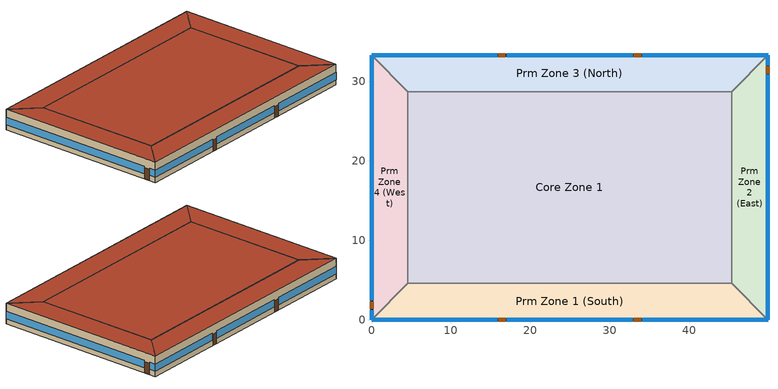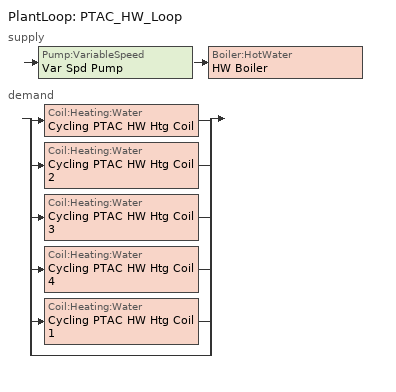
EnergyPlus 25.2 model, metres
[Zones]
Core Zone 1
 floor ground (Slab-on-grade Type 1): 45.32,28.71 45.32,4.57 4.57,4.57 4.57,28.71 z0
 wall to Prm Zone 2 (East) (Interior Wall): 45.32,4.57 45.32,28.71 z0:3.96
 wall to Prm Zone 3 (North) (Interior Wall): 45.32,28.71 4.57,28.71 z0:3.96
 wall to Prm Zone 1 (South) (Interior Wall): 4.57,4.57 45.32,4.57 z0:3.96
 wall to Prm Zone 4 (West) (Interior Wall): 4.57,28.71 4.57,4.57 z0:3.96
 roof outside (Roof Type 1): 45.32,4.57 45.32,28.71 4.57,28.71 4.57,4.57 z3.96
Prm Zone 1 (South)
 floor ground (Slab-on-grade Type 1): 45.32,4.57 49.9,0 0,0 4.57,4.57 z0
 wall outside (Exterior Wall Type 1): 0,0 49.9,0 z0:3.96
 wall to Prm Zone 2 (East) (Interior Wall): 49.9,0 45.32,4.57 z0:3.96
 wall to Prm Zone 4 (West) (Interior Wall): 4.57,4.57 0,0 z0:3.96
 window (Vertical Fenestration Type 1): 34.09,0 49.91,0 / 0,0 15.82,0 / 17.04,0 32.87,0 z1:2.4
 door (Swinging Door): 33.01,0 33.93,0 / 15.98,0 16.9,0 z0:2.13
 roof outside (Roof Type 1): 49.9,0 45.32,4.57 4.57,4.57 0,0 z3.96
Prm Zone 2 (East)
 floor ground (Slab-on-grade Type 1): 49.9,33.28 49.9,0 45.32,4.57 45.32,28.71 z0
 wall outside (Exterior Wall Type 2): 49.9,0 49.9,33.28 z0:3.96
 wall to Prm Zone 3 (North) (Interior Wall): 49.9,33.28 45.32,28.71 z0:3.96
 window (Vertical Fenestration Type 1): 49.9,0 49.9,30.84 / 49.9,32.05 49.9,33.27 z1:2.4
 door (Swinging Door): 49.9,30.99 49.9,31.9 z0:2.13
 roof outside (Roof Type 1): 49.9,0 49.9,33.28 45.32,28.71 45.32,4.57 z3.96
Prm Zone 3 (North)
 floor ground (Slab-on-grade Type 2): 49.9,33.28 45.32,28.71 4.57,28.71 0,33.28 z0
 wall outside (Exterior Wall Type 3): 49.9,33.28 0,33.28 z0:3.96
 wall to Prm Zone 4 (West) (Interior Wall): 0,33.28 4.57,28.71 z0:3.96
 window (Vertical Fenestration Type 1): 49.91,33.28 34.09,33.28 / 32.87,33.28 17.04,33.28 / 15.82,33.28 0,33.28 z1:2.4
 door (Swinging Door): 33.94,33.28 33.03,33.28 / 16.84,33.28 15.93,33.28 z0:2.13
 roof outside (Roof Type 2): 45.32,28.71 49.9,33.28 0,33.28 4.57,28.71 z3.96
Prm Zone 4 (West)
 floor ground (Slab-on-grade Type 2): 0,33.28 4.57,28.71 4.57,4.57 0,0 z0
 wall outside (Exterior Wall Type 3): 0,33.28 0,0 z0:3.96
 window (Vertical Fenestration Type 1): 0,33.27 0,2.44 / 0,1.22 0,0 z1:2.4
 door (Swinging Door): 0,2.28 0,1.37 z0:2.13
 roof outside (Roof Type 3): 0,0 4.57,4.57 4.57,28.71 0,33.28 z3.96
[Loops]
PlantLoop 'PTAC_HW_Loop'
 supply: Pump:VariableSpeed 'Var Spd Pump' > Boiler:HotWater 'HW Boiler'
 demand: split
  | Coil:Heating:Water 'Cycling PTAC HW Htg Coil'
  | Coil:Heating:Water 'Cycling PTAC HW Htg Coil 2'
  | Coil:Heating:Water 'Cycling PTAC HW Htg Coil 3'
  | Coil:Heating:Water 'Cycling PTAC HW Htg Coil 4'
  | Coil:Heating:Water 'Cycling PTAC HW Htg Coil 1'
  | bypass
[Building]
Model for 229 Test Cases: North Axis {deg}=0; Terrain=City; Loads Convergence Tolerance Value {W}=0.04; Temperature Convergence Tolerance Value {deltaC}=0.2; Solar Distribution=FullInteriorAndExterior; Maximum Number of Warmup Days=25; Minimum Number of Warmup Days=6
[Site:Location]
Denver Intl AP: Latitude {deg}=39.833; Longitude {deg}=-104.65; Time Zone {hr}=-7; Elevation {m}=1650
[Site:GroundTemperature:BuildingSurface]
10, 10, 10, 10, 10, 10, 10, 10, 10, 10, 10, 10
[SizingPeriod:DesignDay] Day of Month=21; Dry-Bulb Temperature Range Modifier Type=DefaultMultipliers; Barometric Pressure {Pa}=83009; Rain Indicator=No; Snow Indicator=No; Daylight Saving Time Indicator=No; Begin Environment Reset Mode=FullResetAtBeginEnvironment
Name | Month | Day Type | Maximum Dry-Bulb Temperature {C} | Daily Dry-Bulb Temperature Range {deltaC} | Humidity Condition Type | Wetbulb or DewPoint at Maximum Dry-Bulb {C} | Wind Speed {m/s} | Wind Direction {deg} | Solar Model Indicator | Enthalpy at Maximum Dry-Bulb {J/kg} | Sky Clearness
Denver.Intl.AP Ann Clg 1% Condns DB=>MWB | 7 | SummerDesignDay | 33.5 | 17.3 | Wetbulb | 15.4 | 4.2 | 20 | ASHRAETau2017
Denver.Intl.AP Ann Clg 1% Condns DP=>MDB | 7 | SummerDesignDay | 19.9 | 15.3 | Dewpoint | 15 | 4.2 | 20 | ASHRAETau2017
Denver.Intl.AP Ann Clg 1% Condns Enth=>MDB | 7 | SummerDesignDay | 26.8 | 15.3 | Enthalpy |  | 4.2 | 20 | ASHRAETau2017 | 55800
Denver.Intl.AP Ann Clg 1% Condns WB=>MDB | 7 | SummerDesignDay | 27 | 14.8 | Wetbulb | 17.6 | 4.2 | 20 | ASHRAETau2017
Denver.Intl.AP Ann Htg 99% Condns DB | 12 | WinterDesignDay | -14.6 | 0 | Wetbulb | -14.6 | 3.4 | 230 | ASHRAEClearSky |  | 0
Denver.Intl.AP Ann Htg Wind 99% Condns WS=>MCDB | 12 | WinterDesignDay | 2.7 | 0 | Wetbulb | 2.7 | 11.8 | 230 | ASHRAEClearSky |  | 0
Denver.Intl.AP Ann Hum_n 99% Condns DP=>MCDB | 12 | WinterDesignDay | -6.5 | 0 | Dewpoint | -19.6 | 3.4 | 230 | ASHRAEClearSky |  | 0
[Material] Thermal Absorptance=0.9; Solar Absorptance=0.7
Name | Roughness | Thickness {m} | Conductivity {W/m-K} | Density {kg/m3} | Specific Heat {J/kg-K} | Visible Absorptance
Exterior Wall Type 1 Gypsum Board | MediumSmooth | 0.0159 | 0.16 | 800 | 1090 | 0.7
Exterior Wall Type 1 Insulation | Smooth | 0.062 | 0.037 | 9.6 | 838 | 0.7
Exterior Wall Type 1 Stucco; Exterior Wall Type 2 Stucco | Smooth | 0.0254 | 0.72 | 1856 | 840 | 0.7
Exterior Wall Type 2 Gypsum Board | MediumSmooth | 0.099 | 0.16 | 800 | 1090 | 0.7
Exterior Wall Type 2 Insulation | Smooth | 0.179 | 0.037 | 9.6 | 838 | 0.7
Insulation for Slab on grade Type 2 | Smooth | 0.1143 | 0.04 | 91.31 | 838 | 0.7
Roof Type 1 Built-up roofing | VeryRough | 0.0095 | 0.16 | 1120 | 1460 | 0.7
Roof Type 1 Continuous Insulation | Smooth | 0.0527 | 0.02 | 32 | 922 | 0.7
Roof Type 1 Metal Deck; Roof Type 2 Metal Deck | Smooth | 0.0008 | 45.28 | 7824 | 500 | 0.2
Roof Type 2 Continuous Insulation | Smooth | 0.106 | 0.02 | 32 | 922 | 0.7
Slab-on-grade Type 1 Concrete; Slab-on-grade Type 2 Concrete | MediumSmooth | 0.1016 | 2.31 | 2322 | 832 | 0.8
Wood 6in | MediumSmooth | 0.15 | 0.12 | 540 | 1210 | 0.7
[Material:NoMass] Thermal Absorptance=0.9; Solar Absorptance=0.7; Visible Absorptance=0.7
Name | Roughness | Thermal Resistance {m2-K/W}
Exterior Wall Type 3 Total surface-to-surface thermal resistance | Smooth | 1.95
Interior Wall surface-to-surface thermal resistance | Smooth | 0.35
Opaque Door Panel | MediumRough | 0.475964
Roof Type 2 Built-up roofing | Smooth | 0.059
Roof Type 3 Total surface-to-surface thermal resistance | Smooth | 2.66
[WindowMaterial:SimpleGlazingSystem]
Vertical Fenestration Type 1 simple material: U-Factor {W/m2-K}=3.29; Solar Heat Gain Coefficient=0.387; Visible Transmittance=0.417
[Construction]
Exterior Wall Type 1: Exterior Wall Type 1 Stucco, Exterior Wall Type 1 Gypsum Board, Exterior Wall Type 1 Insulation, Exterior Wall Type 1 Gypsum Board
Exterior Wall Type 2: Exterior Wall Type 2 Stucco, Exterior Wall Type 2 Gypsum Board, Exterior Wall Type 2 Insulation, Exterior Wall Type 2 Gypsum Board
Exterior Wall Type 3: Exterior Wall Type 3 Total surface-to-surface thermal resistance
Interior Furnishings: Wood 6in
Interior Wall: Interior Wall surface-to-surface thermal resistance
Roof Type 1: Roof Type 1 Metal Deck, Roof Type 1 Continuous Insulation, Roof Type 1 Built-up roofing
Roof Type 2: Roof Type 2 Metal Deck, Roof Type 2 Continuous Insulation, Roof Type 2 Built-up roofing
Roof Type 3: Roof Type 3 Total surface-to-surface thermal resistance
Slab-on-grade Type 1: Slab-on-grade Type 1 Concrete
Slab-on-grade Type 2: Slab-on-grade Type 2 Concrete, Insulation for Slab on grade Type 2
Swinging Door: Opaque Door Panel
Vertical Fenestration Type 1: Vertical Fenestration Type 1 simple material
[Zone] Multiplier=1; Ceiling Height {m}=3.96; Part of Total Floor Area=Yes
Core Zone 1; Prm Zone 1 (South); Prm Zone 2 (East); Prm Zone 3 (North); Prm Zone 4 (West)
[Space]
Name | Zone
Core_Space_1 | Core Zone 1
Perimeter_Space_1 | Prm Zone 1 (South)
Perimeter_Space_2 | Prm Zone 2 (East)
Perimeter_Space_3 | Prm Zone 3 (North)
Perimeter_Space_4 | Prm Zone 4 (West)
[InternalMass] Construction=Interior Furnishings
Name | Zone or ZoneList | Space or SpaceList | Surface Area {m2}
Core_bottom Internal Mass | Core Zone 1 | Core_Space_1 | 1967.31
Perimeter_bot_ZN_1 Internal Mass | Prm Zone 1 (South) | Perimeter_Space_1 | 414.719
Perimeter_bot_ZN_2 Internal Mass | Prm Zone 2 (East) | Perimeter_Space_2 | 262.544
Perimeter_bot_ZN_3 Internal Mass | Prm Zone 3 (North) | Perimeter_Space_3 | 414.719
Perimeter_bot_ZN_4 Internal Mass | Prm Zone 4 (West) | Perimeter_Space_4 | 262.544
[Lights] Design Level Calculation Method=Watts/Area; Watts per Floor Area {W/m2}=11.033; Return Air Fraction=0; Fraction Radiant=0.7; Fraction Visible=0.2; Fraction Replaceable=1
Name | Zone or ZoneList or Space or SpaceList | Schedule
Core_bottom Lighting | Core_Space_1 | Core_Space_Lighting_Sch
Perimeter_bot_ZN_1 Lighting | Perimeter_Space_1 | Perimeter_Space_1_Lighting_Sch
Perimeter_bot_ZN_2 Lighting | Perimeter_Space_2 | Perimeter_Space_2_Lighting_Sch
Perimeter_bot_ZN_3 Lighting | Perimeter_Space_3 | Perimeter_Space_3_Lighting_Sch
Perimeter_bot_ZN_4 Lighting | Perimeter_Space_4 | Perimeter_Space_4_Lighting_Sch
[People] Number of People Calculation Method=People/Area; People per Floor Area {person/m2}=0.0538196; Fraction Radiant=0.3; Sensible Heat Fraction=0.55; Activity Level Schedule=People heating rate
Name | Zone or ZoneList or Space or SpaceList | Number of People Schedule
Core_bottom People | Core_Space_1 | Core_Space Occupant Sch
Perimeter_bot_ZN_1 People | Perimeter_Space_1 | Perimeter_Space_1_Occupant_Sch
Perimeter_bot_ZN_2 People | Perimeter_Space_2 | Perimeter_Space_2_Occupant_Sch
Perimeter_bot_ZN_3 People | Perimeter_Space_3 | Perimeter_Space_3_Occupant_Sch
Perimeter_bot_ZN_4 People | Perimeter_Space_4 | Perimeter_Space_4_Occupant_Sch
[ElectricEquipment] Design Level Calculation Method=Watts/Area; Watts per Floor Area {W/m2}=8.07; Fraction Latent=0; Fraction Radiant=0.2; Fraction Lost=0
Name | Zone or ZoneList or Space or SpaceList | Schedule
Core_bottom Elec Equip | Core_Space_1 | Core_Space_Elec_Equip_Sch
Perimeter_bot_ZN_1 Elec Equip | Perimeter_Space_1 | Perimeter_Space_1_Elec_Equip_Sch
Perimeter_bot_ZN_2 Elec Equip | Perimeter_Space_2 | Perimeter_Space_2_Elec_Equip_Sch
Perimeter_bot_ZN_3 Elec Equip | Perimeter_Space_3 | Perimeter_Space_3_Elec_Equip_Sch
Perimeter_bot_ZN_4 Elec Equip | Perimeter_Space_4 | Perimeter_bot_ZN_4 Elec Equip Sch
[ZoneInfiltration:DesignFlowRate] Constant Term Coefficient=0; Velocity Term Coefficient=0
Name | Zone or ZoneList or Space or SpaceList | Design Flow Rate Calculation Method | Air Changes per Hour {1/hr} | Flow Rate per Exterior Surface Area {m3/s-m2} | Schedule | Flow Rate per Floor Area {m3/s-m2}
Infiltration_Method_1_Core_Zone | Core_Space_1 | AirChanges/Hour | 0
Infiltration_Method_1_Zone_1 | Perimeter_Space_1 | AirChanges/Hour | 0.5
Infiltration_Method_2_Zone_2 | Perimeter_Space_2 | Flow/ExteriorWallArea |  | 0.000586232
Infiltration_Method_3_Zone_3 | Perimeter_Space_3 | Flow/Area |  |  | Constant Schedule | 0.000388417
Infiltration_Method_3_Zone_4 | Perimeter_Space_4 | Flow/Area |  |  | Constant Schedule | 0.000409092
[ZoneControl:Thermostat] Temperature Difference Between Cutout And Setpoint {deltaC}=0
Name | Zone or ZoneList | Control Type Schedule | Control 1
Core Zone 1 Thermostat | Core Zone 1 | Core Zone 1 Thermostat Schedule | Core_bottom Setpoints
Prm Zone 1 (South) Thermostat | Prm Zone 1 (South) | Prm Zone 1 (South) Thermostat Schedule | Perimeter_bot_ZN_1 Setpoints
Prm Zone 2 (East) Thermostat | Prm Zone 2 (East) | Prm Zone 2 (East) Thermostat Schedule | Perimeter_bot_ZN_2 Setpoints
Prm Zone 3 (North) Thermostat | Prm Zone 3 (North) | Prm Zone 3 (North) Thermostat Schedule | Perimeter_bot_ZN_3 Setpoints
Prm Zone 4 (West) Thermostat | Prm Zone 4 (West) | Prm Zone 4 (West) Thermostat Schedule | Perimeter_bot_ZN_4 Setpoints
[ThermostatSetpoint:DualSetpoint] Heating Setpoint Temperature Schedule=Heating Thermostat Setpoint; Cooling Setpoint Temperature Schedule=Cooling Themostat Setpoint
Core_bottom Setpoints; Perimeter_bot_ZN_1 Setpoints; Perimeter_bot_ZN_2 Setpoints; Perimeter_bot_ZN_3 Setpoints; Perimeter_bot_ZN_4 Setpoints
[ZoneHVAC:PackagedTerminalAirConditioner] Cooling Supply Air Flow Rate {m3/s}=0.943895; Heating Supply Air Flow Rate {m3/s}=0.943895; No Load Supply Air Flow Rate {m3/s}=0.943895; No Load Supply Air Flow Rate Control Set To Low Speed=Yes; Cooling Outdoor Air Flow Rate {m3/s}=0.283168; Heating Outdoor Air Flow Rate {m3/s}=0.283168; No Load Outdoor Air Flow Rate {m3/s}=0.283168; Fan Placement=DrawThrough; Supply Air Fan Operating Mode Schedule=Cycling PTAC Fan Mode Always Zero
Name | Availability Schedule | Supply Air Fan | Heating Coil | Cooling Coil
Core_Zone_Cycling_PTAC_DX_Clg_HW_Htg | Perimeter_Space_1_Occupant_Sch | Cycling HW PTAC Fan | Cycling PTAC HW Htg Coil | Cycling HW PTAC 1 Spd DX Clg Coil
Perimeter_Zone_1_Cycling_PTAC_DX_Clg_HW_Htg | Perimeter_Space_1_Occupant_Sch | Cycling HW PTAC Fan 2 | Cycling PTAC HW Htg Coil 2 | Cycling HW PTAC 1 Spd DX Clg Coil 2
Perimeter_Zone_2_Cycling_PTAC_DX_Clg_HW_Htg | Perimeter_Space_1_Occupant_Sch | Cycling HW PTAC Fan 3 | Cycling PTAC HW Htg Coil 3 | Cycling HW PTAC 1 Spd DX Clg Coil 3
Perimeter_Zone_3_Cycling_PTAC_DX_Clg_HW_Htg | Perimeter_Space_4_Occupant_Sch | Cycling HW PTAC Fan 4 | Cycling PTAC HW Htg Coil 4 | Cycling HW PTAC 1 Spd DX Clg Coil 4
Perimeter_Zone_4_Cycling_PTAC_DX_Clg_HW_Htg | Perimeter_Space_1_Occupant_Sch | Cycling HW PTAC Fan 1 | Cycling PTAC HW Htg Coil 1 | Cycling HW PTAC 1 Spd DX Clg Coil 1
[Fan:OnOff] Availability Schedule=Always On Discrete hvac_library; Fan Total Efficiency=0.6; Pressure Rise {Pa}=445; Maximum Flow Rate {m3/s}=0.943895; Motor Efficiency=0.8; Motor In Airstream Fraction=1; Fan Power Ratio Function of Speed Ratio Curve=Fan On Off Power Curve 13; Fan Efficiency Ratio Function of Speed Ratio Curve=Fan On Off Efficiency Curve 13
Cycling HW PTAC Fan; Cycling HW PTAC Fan 2; Cycling HW PTAC Fan 3; Cycling HW PTAC Fan 4; Cycling HW PTAC Fan 1
[Coil:Heating:Water] Availability Schedule=Always On Discrete hvac_library; U-Factor Times Area Value {W/K}=Autosize; Maximum Water Flow Rate {m3/s}=Autosize; Performance Input Method=NominalCapacity; Rated Capacity {W}=17584.3; Rated Inlet Water Temperature {C}=82.2; Rated Inlet Air Temperature {C}=16.6; Rated Outlet Water Temperature {C}=71.1; Rated Outlet Air Temperature {C}=32.2; Rated Ratio for Air and Water Convection=0.5
Cycling PTAC HW Htg Coil; Cycling PTAC HW Htg Coil 2; Cycling PTAC HW Htg Coil 3; Cycling PTAC HW Htg Coil 4; Cycling PTAC HW Htg Coil 1
[Coil:Cooling:DX:SingleSpeed] Availability Schedule=Always On Discrete hvac_library; Gross Rated Total Cooling Capacity {W}=17584.3; Gross Rated Sensible Heat Ratio=Autosize; Gross Rated Cooling COP {W/W}=3.1; Rated Air Flow Rate {m3/s}=0.943895; 2017 Rated Evaporator Fan Power Per Volume Flow Rate {W/(m3/s)}=773.3; 2023 Rated Evaporator Fan Power Per Volume Flow Rate {W/(m3/s)}=934.4; Total Cooling Capacity Function of Temperature Curve=Curve Biquadratic 25; Total Cooling Capacity Function of Flow Fraction Curve=Curve Quadratic 29; Energy Input Ratio Function of Temperature Curve=Curve Biquadratic 26; Energy Input Ratio Function of Flow Fraction Curve=Curve Quadratic 30; Part Load Fraction Correlation Curve=Curve Quadratic 31; Minimum Outdoor Dry-Bulb Temperature for Compressor Operation {C}=-25; Nominal Time for Condensate Removal to Begin {s}=0; Ratio of Initial Moisture Evaporation Rate and Steady State Latent Capacity=0; Maximum Cycling Rate {cycles/hr}=0; Latent Capacity Time Constant {s}=0; Condenser Type=AirCooled; Evaporative Condenser Effectiveness=0; Evaporative Condenser Air Flow Rate {m3/s}=Autosize; Evaporative Condenser Pump Rated Power Consumption {W}=Autosize; Crankcase Heater Capacity {W}=0; Maximum Outdoor Dry-Bulb Temperature for Crankcase Heater Operation {C}=0; Basin Heater Capacity {W/K}=0; Basin Heater Setpoint Temperature {C}=10
Cycling HW PTAC 1 Spd DX Clg Coil; Cycling HW PTAC 1 Spd DX Clg Coil 2; Cycling HW PTAC 1 Spd DX Clg Coil 3; Cycling HW PTAC 1 Spd DX Clg Coil 4; Cycling HW PTAC 1 Spd DX Clg Coil 1
[Zone equipment]
Core Zone 1: Core_Zone_Cycling_PTAC_DX_Clg_HW_Htg
Prm Zone 1 (South): Perimeter_Zone_1_Cycling_PTAC_DX_Clg_HW_Htg
Prm Zone 2 (East): Perimeter_Zone_2_Cycling_PTAC_DX_Clg_HW_Htg
Prm Zone 3 (North): Perimeter_Zone_3_Cycling_PTAC_DX_Clg_HW_Htg
Prm Zone 4 (West): Perimeter_Zone_4_Cycling_PTAC_DX_Clg_HW_Htg
[Sizing:Zone] Zone Cooling Design Supply Air Temperature Input Method=SupplyAirTemperature; Zone Cooling Design Supply Air Temperature {C}=12.7778; Zone Heating Design Supply Air Temperature Input Method=SupplyAirTemperature; Zone Heating Design Supply Air Temperature {C}=32.2222; Zone Heating Design Supply Air Temperature Difference {deltaC}=11.11; Zone Cooling Design Supply Air Humidity Ratio {kgWater/kgDryAir}=0.0085; Zone Heating Design Supply Air Humidity Ratio {kgWater/kgDryAir}=0.008; Cooling Design Air Flow Method=DesignDay; Cooling Design Air Flow Rate {m3/s}=0; Cooling Minimum Air Flow per Zone Floor Area {m3/s-m2}=0.000762; Cooling Minimum Air Flow {m3/s}=0; Cooling Minimum Air Flow Fraction=0; Heating Design Air Flow Method=DesignDayWithLimit; Heating Design Air Flow Rate {m3/s}=0; Heating Maximum Air Flow per Zone Floor Area {m3/s-m2}=0; Heating Maximum Air Flow {m3/s}=0; Heating Maximum Air Flow Fraction=0.5; Account for Dedicated Outdoor Air System=No; Zone Load Sizing Method=Sensible Load Only No Latent Load; Zone Latent Cooling Design Supply Air Humidity Ratio Input Method=HumidityRatioDifference; Zone Cooling Design Supply Air Humidity Ratio Difference {kgWater/kgDryAir}=0.005; Zone Latent Heating Design Supply Air Humidity Ratio Input Method=HumidityRatioDifference; Zone Humidification Design Supply Air Humidity Ratio Difference {kgWater/kgDryAir}=0.005; Type of Space Sum to Use=Coincident
Name | Zone Cooling Design Supply Air Temperature Difference {deltaC} | Design Specification Outdoor Air Object | Design Specification Zone Air Distribution Object
Core Zone 1 | 8.33333 | Core Zone 1 DSOA Space List | Core Zone 1 Design Spec Zone Air Dist
Prm Zone 1 (South) | 11.1111 | Prm Zone 1 (South) DSOA Space List | Prm Zone 1 (South) Design Spec Zone Air Dist
Prm Zone 2 (East) | 11.1111 | Prm Zone 2 (East) DSOA Space List | Prm Zone 2 (East) Design Spec Zone Air Dist
Prm Zone 3 (North) | 11.1111 | Prm Zone 3 (North) DSOA Space List | Prm Zone 3 (North) Design Spec Zone Air Dist
Prm Zone 4 (West) | 11.1111 | Prm Zone 4 (West) DSOA Space List | Prm Zone 4 (West) Design Spec Zone Air Dist
[DesignSpecification:ZoneAirDistribution] Zone Air Distribution Effectiveness in Cooling Mode=0.8; Zone Air Distribution Effectiveness in Heating Mode=0.8; Minimum Zone Ventilation Efficiency=0
Core Zone 1 Design Spec Zone Air Dist; Prm Zone 1 (South) Design Spec Zone Air Dist; Prm Zone 2 (East) Design Spec Zone Air Dist; Prm Zone 3 (North) Design Spec Zone Air Dist; Prm Zone 4 (West) Design Spec Zone Air Dist
[DesignSpecification:OutdoorAir] Outdoor Air Method=Sum; Outdoor Air Flow per Person {m3/s-person}=0; Outdoor Air Flow per Zone Floor Area {m3/s-m2}=0; Outdoor Air Flow per Zone {m3/s}=0.0943895; Outdoor Air Flow Air Changes per Hour {1/hr}=0
Core_Zone_Design_OA; Perimeter_Zone_1_Design_OA; Perimeter_Zone_2_Design_OA; Perimeter_Zone_3_Design_OA; Perimeter_Zone_4_Design_OA
[DesignSpecification:OutdoorAir:SpaceList]
Name | Space 1 | Space 1 Design Specification Outdoor Air Object
Core Zone 1 DSOA Space List | Core_Space_1 | Core_Zone_Design_OA
Prm Zone 1 (South) DSOA Space List | Perimeter_Space_1 | Perimeter_Zone_1_Design_OA
Prm Zone 2 (East) DSOA Space List | Perimeter_Space_2 | Perimeter_Zone_2_Design_OA
Prm Zone 3 (North) DSOA Space List | Perimeter_Space_3 | Perimeter_Zone_3_Design_OA
Prm Zone 4 (West) DSOA Space List | Perimeter_Space_4 | Perimeter_Zone_4_Design_OA
[PlantLoop]
PTAC_HW_Loop: Fluid Type=Water; Plant Equipment Operation Scheme=PTAC_HW_Loop Operation Schemes; Maximum Loop Temperature {C}=100; Minimum Loop Temperature {C}=0; Maximum Loop Flow Rate {m3/s}=Autosize; Minimum Loop Flow Rate {m3/s}=0.000315451; Plant Loop Volume {m3}=Autocalculate; Load Distribution Scheme=Optimal; Plant Loop Demand Calculation Scheme=SingleSetpoint; Common Pipe Simulation=None
[Sizing:Plant]
PTAC_HW_Loop: Loop Type=Heating; Design Loop Exit Temperature {C}=82.2222; Loop Design Temperature Difference {deltaC}=83.3333; Sizing Option=Coincident; Zone Timesteps in Averaging Window=1; Coincident Sizing Factor Mode=None
[Pump:VariableSpeed]
Var Spd Pump: Design Maximum Flow Rate {m3/s}=0.0012618; Design Pump Head {Pa}=179352; Design Power Consumption {W}=380; Motor Efficiency=0.9; Fraction of Motor Inefficiencies to Fluid Stream=0; Coefficient 1 of the Part Load Performance Curve=0; Coefficient 2 of the Part Load Performance Curve=1; Coefficient 3 of the Part Load Performance Curve=0; Coefficient 4 of the Part Load Performance Curve=0; Design Minimum Flow Rate {m3/s}=0.000315451; Pump Control Type=Continuous; Skin Loss Radiative Fraction=0.5; Design Power Sizing Method=PowerPerFlow; Design Electric Power per Unit Flow Rate {W/(m3/s)}=301156; Design Shaft Power per Unit Flow Rate per Unit Head {W/((m3/s)-Pa)}=1.28205; Design Minimum Flow Rate Fraction=0.25
[Boiler:HotWater]
HW Boiler: Fuel Type=NaturalGas; Nominal Capacity {W}=87921.3; Nominal Thermal Efficiency=0.84; Efficiency Curve Temperature Evaluation Variable=LeavingBoiler; Normalized Boiler Efficiency Curve=Boiler Efficiency; Design Water Flow Rate {m3/s}=Autosize; Minimum Part Load Ratio=0.25; Maximum Part Load Ratio=1; Optimum Part Load Ratio=1; Water Outlet Upper Temperature Limit {C}=99; Boiler Flow Mode=LeavingSetpointModulated; On Cycle Parasitic Electric Load {W}=0; Sizing Factor=1; Off Cycle Parasitic Fuel Load {W}=0
[PlantEquipmentOperationSchemes]
PTAC_HW_Loop Operation Schemes: Control Scheme 1=PTAC_HW_Loop Heating Operation Scheme; Control Scheme 1 Schedule=Always On Discrete
[PlantEquipmentOperation:HeatingLoad]
PTAC_HW_Loop Heating Operation Scheme: Load Range 1 Lower Limit {W}=0; Load Range 1 Upper Limit {W}=1000000000; Range 1 Equipment List=PTAC_HW_Loop Heating Equipment List
[PlantEquipmentList]
PTAC_HW_Loop Heating Equipment List: HW Boiler
[SetpointManager:OutdoorAirReset]
OA Temp Reset: Control Variable=Temperature; Setpoint at Outdoor Low Temperature {C}=82.2222; Outdoor Low Temperature {C}=-6.66667; Setpoint at Outdoor High Temperature {C}=65.5556; Outdoor High Temperature {C}=10
[EnergyManagementSystem:Sensor]
EFC_meter: Output:Variable or Output:Meter=Electricity:Facility
[Schedule:Compact]
Core_Space_Lighting_Sch; Perimeter_Space_1_Lighting_Sch; Perimeter_Space_2_Lighting_Sch; Perimeter_Space_3_Lighting_Sch; Perimeter_Space_4_Lighting_Sch: Through: 12/31, For: Weekdays, Until: 5:00, 0.05, Until: 6:00, 0.1, Until: 7:00, 0.0862326, Until: 8:00, 0.258698, Until: 17:00, 0.776093, Until: 18:00, 0.431163, Until: 20:00, 0.258698, Until: 22:00, 0.172465, Until: 23:00, 0.0862326, Until: 24:00, 0.0431163, For: SummerDesignDay, Until: 24:00, 1, For: Saturday, Until: 6:00, 0.05, Until: 8:00, 0.0862326, Until: 12:00, 0.258698, Until: 17:00, 0.129349, Until: 19:00, 0.0431163, Until: 24:00, 0.05, For: WinterDesignDay, Until: 24:00, 0, For: Sunday Holidays AllOtherDays, Until: 6:00, 0.05, Until: 18:00, 0.0431163, Until: 24:00, 0.05
Core_Space Occupant Sch; Perimeter_Space_1_Occupant_Sch; Perimeter_Space_2_Occupant_Sch; Perimeter_Space_3_Occupant_Sch; Perimeter_Space_4_Occupant_Sch: Through: 12/31, For: Weekdays, Until: 06:00, 0, Until: 07:00, 0.1, Until: 08:00, 0.2, Until: 10:00, 0.95, Until: 11:00, 0.975703, Until: 12:00, 0.95, Until: 13:00, 0.513528, Until: 14:00, 0.95, Until: 15:00, 0.975703, Until: 17:00, 0.95, Until: 18:00, 0.3, Until: 22:00, 0.1, Until: 23:00, 0.05, Until: 24:00, 0.05, For: Saturday, Until: 06:00, 0, Until: 07:00, 0.1, Until: 08:00, 0.1, Until: 10:00, 0.3, Until: 11:00, 0.308117, Until: 12:00, 0.3, Until: 13:00, 0.102706, Until: 14:00, 0.1, Until: 15:00, 0.102706, Until: 17:00, 0.1, Until: 18:00, 0.05, Until: 19:00, 0.05, Until: 24:00, 0, For: SummerDesignDay, Until: 06:00, 1e-9, Until: 22:00, 1, Until: 24:00, 0.05, For: WinterDesignDay, Until: 24:00, 0, For:Sunday Holidays AllOtherDays, Until: 06:00, 0, Until: 18:00, 0.05, Until: 24:00, 0
Core_Space_Elec_Equip_Sch; Perimeter_Space_1_Elec_Equip_Sch; Perimeter_Space_2_Elec_Equip_Sch; Perimeter_Space_3_Elec_Equip_Sch; Perimeter_bot_ZN_4 Elec Equip Sch: Through: 12/31, For: Weekdays, Until: 06:00, 0.307674, Until: 08:00, 0.381235, Until: 12:00, 0.857778, Until: 13:00, 0.76247, Until: 17:00, 0.857778, Until: 18:00, 0.476543, Until: 24:00, 0.381235, For: SummerDesignDay, Until: 24:00, 1, For: Saturday, Until: 06:00, 0.230755, Until: 08:00, 0.381235, Until: 12:00, 0.476543, Until: 17:00, 0.33358, Until: 19:00, 0.285926, Until: 24:00, 0.230755, For: WinterDesignDay, Until: 24:00, 0, For: Sunday Holidays AllOtherDays, Until: 06:00, 0.230755, Until: 18:00, 0.285926, Until: 24:00, 0.230755
Core Zone 1 Thermostat Schedule; Prm Zone 1 (South) Thermostat Schedule; Prm Zone 2 (East) Thermostat Schedule; Prm Zone 3 (North) Thermostat Schedule; Prm Zone 4 (West) Thermostat Schedule: Through: 12/31, For: AllDays, Until: 24:00, 4
[Schedule:Constant]
People heating rate: ActivityLevel, 120
Always On Discrete hvac_library: OnOff hvac_library, 1
Always On Discrete: OnOff, 1
[Schedule:Day:Interval]
Weekday: No, 05:00, 15.6, 22:00, 21, 24:00, 15.6
Saturdays 1: No, 05:00, 15.6, 17:00, 21, 24:00, 15.6
Sundays 2: No, 24:00, 15.6
Schedule Day 10: No, 24:00, 21.1111
Weekdays: No, 05:00, 26.7, 22:00, 24, 24:00, 26.1005
Saturdays: No, 05:00, 26.7, 17:00, 24, 24:00, 26.7
Sundays: No, 24:00, 26.7
Schedule Day 11: No, 24:00, 23.8889
Cycling PTAC Fan Mode Sch Default: No, 24:00, 0
Schedule Day 6; Schedule Day 8; Schedule Day 9: No, 24:00, 1
[Schedule:Week:Daily]
Heating Thermostat Setpoint Week Rule - Jan1-Jan2: Weekday, Weekday, Weekday, Weekday, Weekday, Weekday, Saturdays 1, Weekday, Weekday, Schedule Day 10, Weekday, Weekday
Heating Thermostat Setpoint Week Rule - Jan3-Dec31: Sundays 2, Weekday, Weekday, Weekday, Weekday, Weekday, Saturdays 1, Weekday, Weekday, Schedule Day 10, Weekday, Weekday
Cooling Themostat Setpoint Week Rule - Jan1-Jan2: Weekdays, Weekdays, Weekdays, Weekdays, Weekdays, Weekdays, Saturdays, Weekdays, Schedule Day 11, Weekdays, Weekdays, Weekdays
Cooling Themostat Setpoint Week Rule - Jan3-Dec31: Sundays, Weekdays, Weekdays, Weekdays, Weekdays, Weekdays, Saturdays, Weekdays, Schedule Day 11, Weekdays, Weekdays, Weekdays
Cycling PTAC Fan Mode Always Zero Week Rule - Jan1-Dec31: Cycling PTAC Fan Mode Sch Default, Cycling PTAC Fan Mode Sch Default, Cycling PTAC Fan Mode Sch Default, Cycling PTAC Fan Mode Sch Default, Cycling PTAC Fan Mode Sch Default, Cycling PTAC Fan Mode Sch Default, Cycling PTAC Fan Mode Sch Default, Cycling PTAC Fan Mode Sch Default, Cycling PTAC Fan Mode Sch Default, Cycling PTAC Fan Mode Sch Default, Cycling PTAC Fan Mode Sch Default, Cycling PTAC Fan Mode Sch Default
Constant Schedule Week Rule - Jan1-Dec31: Schedule Day 6, Schedule Day 6, Schedule Day 6, Schedule Day 6, Schedule Day 6, Schedule Day 6, Schedule Day 6, Schedule Day 6, Schedule Day 8, Schedule Day 9, Schedule Day 6, Schedule Day 6
[Schedule:Year]
Heating Thermostat Setpoint: Heating Thermostat Setpoint Week Rule - Jan1-Jan2, 1, 1, 1, 2, Heating Thermostat Setpoint Week Rule - Jan3-Dec31, 1, 3, 12, 31
Cooling Themostat Setpoint: Cooling Themostat Setpoint Week Rule - Jan1-Jan2, 1, 1, 1, 2, Cooling Themostat Setpoint Week Rule - Jan3-Dec31, 1, 3, 12, 31
Cycling PTAC Fan Mode Always Zero: Cycling PTAC Fan Mode Always Zero Week Rule - Jan1-Dec31, 1, 1, 12, 31
Constant Schedule: Constant Schedule Week Rule - Jan1-Dec31, 1, 1, 12, 31
[Curve:Exponent]
Fan On Off Power Curve 13: Coefficient1 Constant=1; Coefficient2 Constant=0; Coefficient3 Constant=0; Minimum Value of x=0; Maximum Value of x=1
[Curve:Cubic]
Fan On Off Efficiency Curve 13: Coefficient1 Constant=1; Coefficient2 x=0; Coefficient3 x**2=0; Coefficient4 x**3=0; Minimum Value of x=0; Maximum Value of x=1
[Curve:Biquadratic]
Name | Coefficient1 Constant | Coefficient2 x | Coefficient3 x**2 | Coefficient4 y | Coefficient5 y**2 | Coefficient6 x*y | Minimum Value of x | Maximum Value of x | Minimum Value of y | Maximum Value of y
Curve Biquadratic 25 | 0.942588 | 0.00954335 | 0.00068377 | -0.0110427 | 5.249e-06 | -9.72e-06 | 17 | 22 | 13 | 46
Curve Biquadratic 26 | 0.342414 | 0.034885 | -0.0006237 | 0.00497722 | 0.000437951 | -0.000728028 | 17 | 22 | 13 | 46
Boiler Efficiency | 1 | 0 | 0 | 0 | 0 | 0 | 0 | 1 | 0 | 1
[Curve:Quadratic]
Name | Coefficient1 Constant | Coefficient2 x | Coefficient3 x**2 | Minimum Value of x | Maximum Value of x
Curve Quadratic 29 | 0.8 | 0.2 | 0 | 0.5 | 1.5
Curve Quadratic 30 | 1.1552 | -0.1808 | 0.0256 | 0.5 | 1.5
Curve Quadratic 31 | 0.85 | 0.15 | 0 | 0 | 1
